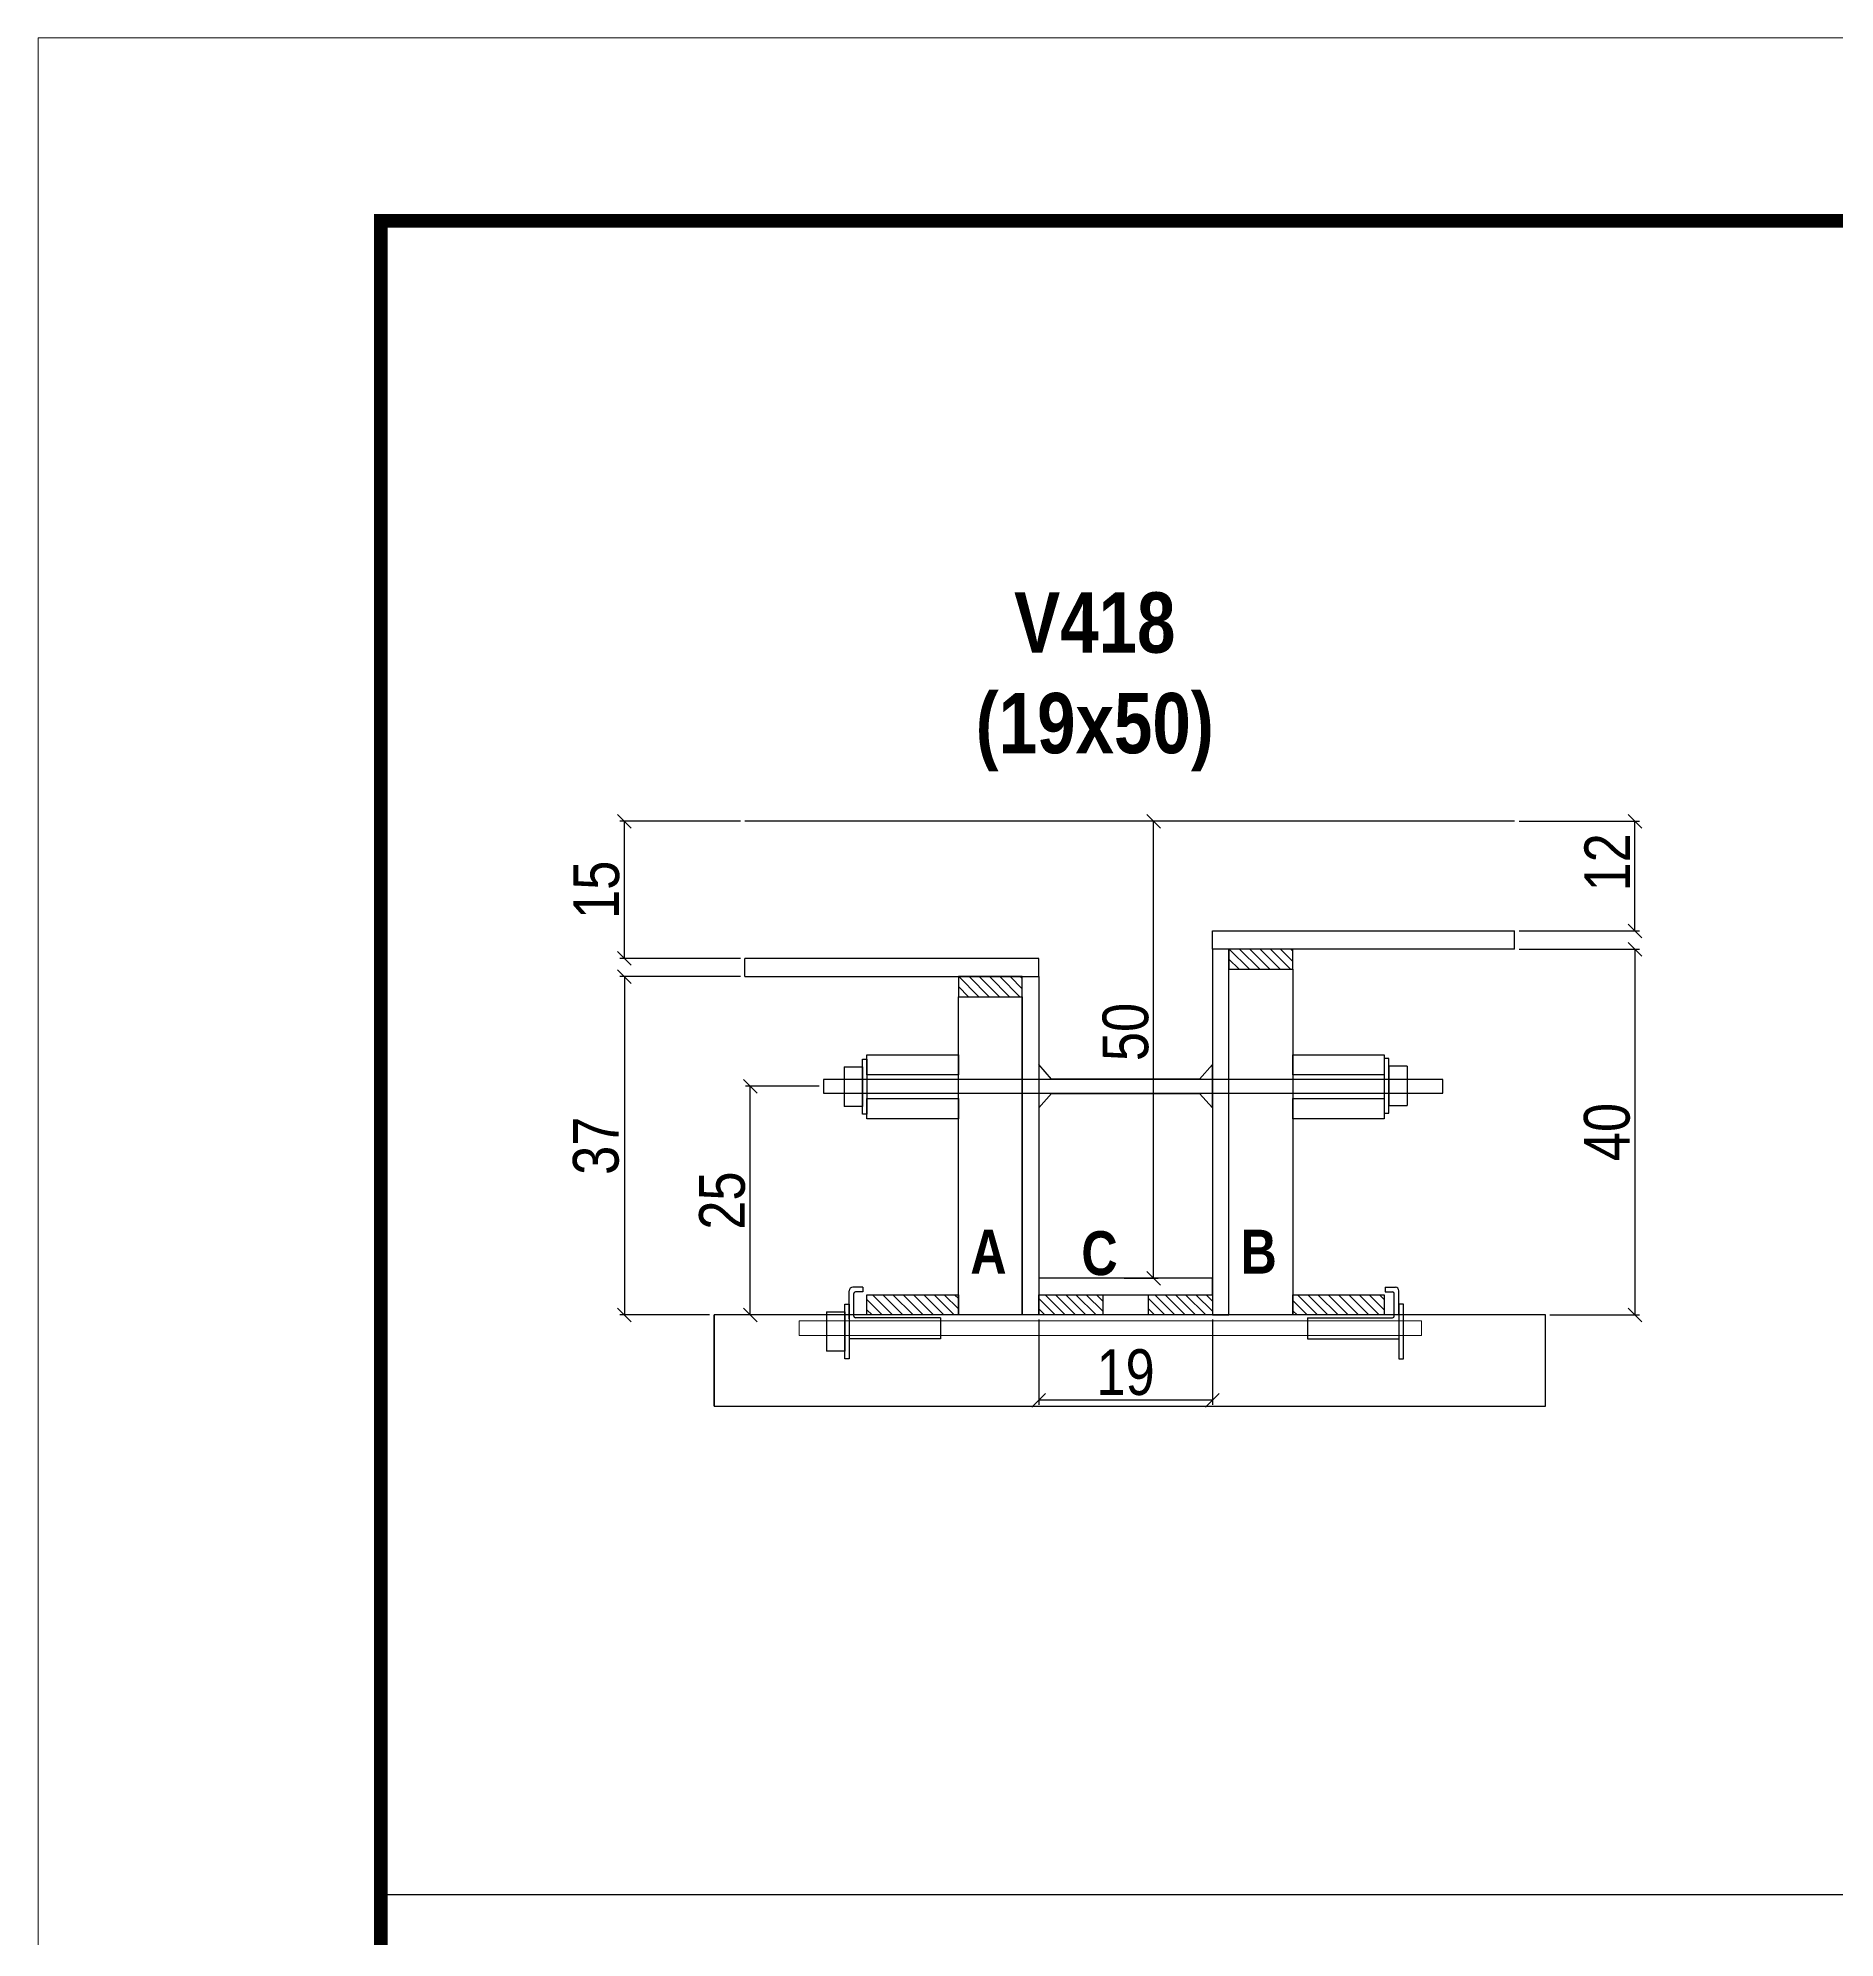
# Model space of a CAD drawing. Extents: x -3394 to 16474, y -5031 to 14397.
# Drawn here: x 9027.2 to 9420.4, y 10535.1 to 10950.8 of the extents above; entities that cross this region are included whole.
import ezdxf

# ---------------------------------------------------------------- set-up
doc = ezdxf.new("R2010")
doc.units = 0
doc.linetypes.add('DASHED', pattern=[0.75, 0.5, -0.25])
doc.layers.get('0').update_dxf_attribs({"linetype": 'CONTINUOUS'})
doc.layers.get('Defpoints').update_dxf_attribs({"linetype": 'CONTINUOUS'})
for name, color, linetype in [('1HACHURA MADEIRAS', 1, 'CONTINUOUS'), ('barrote', 251, 'CONTINUOUS'), ('COTA', 241, 'CONTINUOUS'), ('detalhes', 4, 'CONTINUOUS'), ('NOMENCLATURA', 7, 'CONTINUOUS'), ('Painéis', 200, 'CONTINUOUS'), ('presilha', 1, 'CONTINUOUS'), ('SARR_2.2x10', 60, 'CONTINUOUS'), ('SARR_2.2x7', 40, 'CONTINUOUS'), ('SARR_3.5x7', 81, 'CONTINUOUS'), ('Tubo de PVC', 51, 'CONTINUOUS')]:
    doc.layers.add(name, color=color, linetype=linetype)
for name, color, linetype, lineweight in [('CONCRETO', 251, 'CONTINUOUS', 25), ('Folhas', 255, 'CONTINUOUS', 9), ('SARRAFO DE PRESSAO', 251, 'DASHED', 9), ('SCO-___-LAJ', 2, 'CONTINUOUS', 0)]:
    doc.layers.add(name, color=color, linetype=linetype, lineweight=lineweight)
doc.styles.add('COTA TECNICA 2X', font='techl___.ttf', dxfattribs={"height": 10})
doc.styles.add('TECNICA', font='techb___.ttf', dxfattribs={"height": 10})
doc.dimstyles.new('SECAO', dxfattribs={"dimscale": 0.333333, "dimtxt": 5, "dimasz": 9, "dimexe": 3, "dimexo": 3, "dimgap": 3, "dimtad": 1, "dimdec": 1, "dimlfac": 0.5, "dimzin": 12, "dimdsep": 46, "dimtxsty": 'COTA TECNICA 2X', "dimblk1": 'OBLIQUE', "dimblk2": 'OBLIQUE', "dimsah": 1, "dimcen": 0.9, "dimclrd": 4, "dimclre": 4, "dimclrt": 240, "dimadec": 1, "dimazin": 3, "dimtfac": 1, "dimtdec": 1, "dimtmove": 0, "dimatfit": 3, "dimfxl": 1, "dimtolj": 1, "dimtzin": 12, "dimarcsym": 0})

# ---------------------------------------------------------------- blocks, each defined once
blk = doc.blocks.new('9999999999')
at = {"layer": 'Folhas'}
blk.add_lwpolyline([(98138.98, 34190.21), (99623.98, 34190.21), (99623.98, 35240.21), (98138.98, 35240.21)], close=True, dxfattribs=at)
at = {"layer": 'Folhas', "color": 30, "const_width": 3}
blk.add_lwpolyline([(98213.98, 34230.21), (99583.98, 34230.21), (99583.98, 35200.21), (98213.98, 35200.21)], close=True, dxfattribs=at)
blk = doc.blocks.new('_Oblique')
at = {"color": 0, "linetype": 'ByBlock', "lineweight": -2}
blk.add_line((-0.5, -0.5), (0.5, 0.5), dxfattribs=at)
blk = doc.blocks.new('*D548')
at = {"layer": 'COTA', "color": 4, "lineweight": -2, "transparency": 16777216}
for p, q in [((9246.19, 10670.47), (9246.19, 10651.79)), ((9284.19, 10670.47), (9284.19, 10651.79)), ((9284.19, 10652.79), (9246.19, 10652.79))]:
    blk.add_line(p, q, dxfattribs=at)
at = {"layer": 'Defpoints', "color": 0, "transparency": 16777216}
for p in [(9246.19, 10671.47), (9284.19, 10671.47), (9246.19, 10652.79)]:
    blk.add_point(p, dxfattribs=at)
at = {"layer": 'COTA', "color": 4, "lineweight": -2, "transparency": 16777216, "xscale": 3, "yscale": 3, "zscale": 3, "rotation": 180}
blk.add_blockref('_Oblique', (9246.19, 10652.79), dxfattribs=at)
at = {"layer": 'COTA', "color": 4, "lineweight": -2, "transparency": 16777216, "xscale": 3, "yscale": 3, "zscale": 3}
blk.add_blockref('_Oblique', (9284.19, 10652.79), dxfattribs=at)
at = {"layer": 'COTA', "color": 240, "transparency": 16777216, "insert": (9265.19, 10658.88), "char_height": 10, "attachment_point": 5, "style": 'COTA TECNICA 2X'}
blk.add_mtext('\\A1;19', dxfattribs=at)
blk = doc.blocks.new('PRESILHA METÁLICA 1')
at = {"layer": 'presilha'}
for p, q in [((7.5, 10.64), (7.5, 19.86)), ((12, 21), (8.64, 21)), ((9, 11.57), (9, 18.93)), ((12, 19.5), (9.57, 19.5)), ((12, 21), (12, 19.5)), ((0, 13), (6, 13)), ((0, 13), (0, 0)), ((6, 15.5), (7.5, 15.5)), ((6, -2.5), (6, 15.5)), ((6, 13), (6, 0)), ((7.5, 15.5), (7.5, -2.5)), ((37.5, 11), (9.57, 11)), ((37.5, 11), (37.5, 4.1)), ((6, 0), (0, 0)), ((37.5, 4.1), (7.5, 4.1)), ((7.5, -2.5), (6, -2.5))]:
    blk.add_line(p, q, dxfattribs=at)
for centre, radius, start, end in [((8.64, 19.86), 1.14, 90, 180), ((9.57, 18.93), 0.57, 90, 180), ((9.57, 11.57), 0.57, 180, 270)]:
    blk.add_arc(centre, radius, start, end, dxfattribs=at)
blk = doc.blocks.new('PRESILHA METÁLICA 2')
at = {"layer": 'presilha'}
for p, q in [((-5.25, 23.5), (-5.25, 22)), ((-5.25, 23.5), (-1.89, 23.5)), ((-5.25, 22), (-2.82, 22)), ((-2.25, 14.07), (-2.25, 21.43)), ((-0.75, 14.64), (-0.75, 22.36)), ((-30.75, 13.5), (-30.75, 6.6)), ((-30.75, 13.5), (-2.82, 13.5)), ((0.75, 18), (-0.75, 18)), ((-0.75, 18), (-0.75, 0)), ((0.75, 0), (0.75, 18)), ((-30.75, 6.6), (-0.75, 6.6)), ((-0.75, 0), (0.75, 0))]:
    blk.add_line(p, q, dxfattribs=at)
for centre, radius, start, end in [((-2.82, 21.43), 0.57, 0, 90), ((-1.89, 22.36), 1.14, 0, 90), ((-2.82, 14.07), 0.57, 270, 0)]:
    blk.add_arc(centre, radius, start, end, dxfattribs=at)
blk = doc.blocks.new('*D549')
at = {"layer": 'COTA', "color": 4, "lineweight": -2, "transparency": 16777216}
for p, q in [((9180.89, 10745.47), (9154.53, 10745.47)), ((9155.53, 10745.47), (9155.53, 10671.47)), ((9174.13, 10671.47), (9154.53, 10671.47))]:
    blk.add_line(p, q, dxfattribs=at)
at = {"layer": 'Defpoints', "color": 0, "transparency": 16777216}
for p in [(9181.89, 10745.47), (9155.53, 10671.47), (9175.13, 10671.47)]:
    blk.add_point(p, dxfattribs=at)
at = {"layer": 'COTA', "color": 4, "lineweight": -2, "transparency": 16777216, "xscale": 3, "yscale": 3, "zscale": 3}
for p, rotation in [((9155.53, 10745.47), 90), ((9155.53, 10671.47), 270)]:
    blk.add_blockref('_Oblique', p, dxfattribs=dict(at, rotation=rotation))
at = {"layer": 'COTA', "color": 240, "transparency": 16777216, "insert": (9149.32, 10708.47), "char_height": 10, "attachment_point": 5, "rotation": 90, "style": 'COTA TECNICA 2X'}
blk.add_mtext('\\A1;37', dxfattribs=at)
blk = doc.blocks.new('*D550')
at = {"layer": 'COTA', "color": 4, "lineweight": -2, "transparency": 16777216}
for p, q in [((9271.32, 10679.47), (9271.32, 10779.47)), ((9264.9, 10679.47), (9272.32, 10679.47))]:
    blk.add_line(p, q, dxfattribs=at)
at = {"layer": 'Defpoints', "color": 0, "transparency": 16777216}
for p in [(9271.32, 10779.47), (9271.32, 10779.47), (9263.9, 10679.47)]:
    blk.add_point(p, dxfattribs=at)
at = {"layer": 'COTA', "color": 4, "lineweight": -2, "transparency": 16777216, "xscale": 3, "yscale": 3, "zscale": 3}
for p, rotation in [((9271.32, 10779.47), 90), ((9271.32, 10679.47), 270)]:
    blk.add_blockref('_Oblique', p, dxfattribs=dict(at, rotation=rotation))
at = {"layer": 'COTA', "color": 240, "transparency": 16777216, "insert": (9265.21, 10733.36), "char_height": 10, "attachment_point": 5, "rotation": 90, "style": 'COTA TECNICA 2X'}
blk.add_mtext('\\A1;50', dxfattribs=at)
blk = doc.blocks.new('*D551')
at = {"layer": 'COTA', "color": 4, "lineweight": -2, "transparency": 16777216}
for p, q in [((9180.89, 10779.47), (9154.53, 10779.47)), ((9155.53, 10749.47), (9155.53, 10779.47)), ((9180.89, 10749.47), (9154.53, 10749.47))]:
    blk.add_line(p, q, dxfattribs=at)
at = {"layer": 'Defpoints', "color": 0, "transparency": 16777216}
for p in [(9155.53, 10779.47), (9181.89, 10779.47), (9181.89, 10749.47)]:
    blk.add_point(p, dxfattribs=at)
at = {"layer": 'COTA', "color": 4, "lineweight": -2, "transparency": 16777216, "xscale": 3, "yscale": 3, "zscale": 3}
for p, rotation in [((9155.53, 10779.47), 90), ((9155.53, 10749.47), 270)]:
    blk.add_blockref('_Oblique', p, dxfattribs=dict(at, rotation=rotation))
at = {"layer": 'COTA', "color": 240, "transparency": 16777216, "insert": (9149.43, 10764.47), "char_height": 10, "attachment_point": 5, "rotation": 90, "style": 'COTA TECNICA 2X'}
blk.add_mtext('\\A1;15', dxfattribs=at)
blk = doc.blocks.new('*D552')
at = {"layer": 'COTA', "color": 4, "lineweight": -2, "transparency": 16777216}
for p, q in [((9351.29, 10751.47), (9377.65, 10751.47)), ((9376.65, 10751.47), (9376.65, 10671.47)), ((9358.05, 10671.47), (9377.65, 10671.47))]:
    blk.add_line(p, q, dxfattribs=at)
at = {"layer": 'Defpoints', "color": 0, "transparency": 16777216}
for p in [(9350.29, 10751.47), (9357.05, 10671.47), (9376.65, 10671.47)]:
    blk.add_point(p, dxfattribs=at)
at = {"layer": 'COTA', "color": 4, "lineweight": -2, "transparency": 16777216, "xscale": 3, "yscale": 3, "zscale": 3}
for p, rotation in [((9376.65, 10751.47), 90), ((9376.65, 10671.47), 270)]:
    blk.add_blockref('_Oblique', p, dxfattribs=dict(at, rotation=rotation))
at = {"layer": 'COTA', "color": 240, "transparency": 16777216, "insert": (9370.54, 10711.47), "char_height": 10, "attachment_point": 5, "rotation": 90, "style": 'COTA TECNICA 2X'}
blk.add_mtext('\\A1;40', dxfattribs=at)
blk = doc.blocks.new('*D553')
at = {"layer": 'COTA', "color": 4, "lineweight": -2, "transparency": 16777216}
for p, q in [((9351.29, 10779.47), (9377.65, 10779.47)), ((9376.65, 10755.47), (9376.65, 10779.47)), ((9351.29, 10755.47), (9377.65, 10755.47))]:
    blk.add_line(p, q, dxfattribs=at)
at = {"layer": 'Defpoints', "color": 0, "transparency": 16777216}
for p in [(9350.29, 10779.47), (9376.65, 10779.47), (9350.29, 10755.47)]:
    blk.add_point(p, dxfattribs=at)
at = {"layer": 'COTA', "color": 4, "lineweight": -2, "transparency": 16777216, "xscale": 3, "yscale": 3, "zscale": 3}
for p, rotation in [((9376.65, 10779.47), 90), ((9376.65, 10755.47), 270)]:
    blk.add_blockref('_Oblique', p, dxfattribs=dict(at, rotation=rotation))
at = {"layer": 'COTA', "color": 240, "transparency": 16777216, "insert": (9370.59, 10770.47), "char_height": 10, "attachment_point": 5, "rotation": 90, "style": 'COTA TECNICA 2X'}
blk.add_mtext('\\A1;12', dxfattribs=at)
blk = doc.blocks.new('*D554')
at = {"layer": 'COTA', "color": 4, "lineweight": -2, "transparency": 16777216}
for p, q in [((9198.11, 10721.47), (9182.05, 10721.47)), ((9183.05, 10671.47), (9183.05, 10721.47)), ((9207.59, 10671.47), (9182.05, 10671.47))]:
    blk.add_line(p, q, dxfattribs=at)
at = {"layer": 'Defpoints', "color": 0, "transparency": 16777216}
for p in [(9183.05, 10721.47), (9199.11, 10721.47), (9208.59, 10671.47)]:
    blk.add_point(p, dxfattribs=at)
at = {"layer": 'COTA', "color": 4, "lineweight": -2, "transparency": 16777216, "xscale": 3, "yscale": 3, "zscale": 3}
for p, rotation in [((9183.05, 10721.47), 90), ((9183.05, 10671.47), 270)]:
    blk.add_blockref('_Oblique', p, dxfattribs=dict(at, rotation=rotation))
at = {"layer": 'COTA', "color": 240, "transparency": 16777216, "insert": (9176.94, 10696.47), "char_height": 10, "attachment_point": 5, "rotation": 90, "style": 'COTA TECNICA 2X'}
blk.add_mtext('\\A1;25', dxfattribs=at)

msp = doc.modelspace()

# ---------------------------------------------------------------- hatches: boundary and pattern name
at = {"layer": 'SARR_2.2x10'}
h = msp.add_hatch(dxfattribs=at)
h.set_pattern_fill('ANSI31', color=256, scale=0.5, angle=90)
h.set_pattern_definition([(135, (42306.4102, -112840.7009), (-1.122532015, -1.122532015), [])])
h.paths.add_polyline_path([(9208.59, 10675.87), (9208.59, 10671.47), (9228.59, 10671.47), (9228.59, 10675.87)])
h = msp.add_hatch(dxfattribs=at)
h.set_pattern_fill('ANSI31', color=256, scale=0.5, angle=90)
h.set_pattern_definition([(135, (42419.6102, -112840.7009), (-1.122532015, -1.122532015), [])])
h.paths.add_polyline_path([(9301.79, 10675.87), (9301.79, 10671.47), (9321.79, 10671.47), (9321.79, 10675.87)])
at = {"layer": 'SARR_2.2x7'}
h = msp.add_hatch(dxfattribs=at)
h.set_pattern_fill('ANSI31', color=256, scale=0.5, angle=90)
h.set_pattern_definition([(135, (42310.4102, -112765.1009), (-1.122532015, -1.122532015), [])])
h.paths.add_polyline_path([(9287.79, 10751.47), (9287.79, 10747.07), (9301.79, 10747.07), (9301.79, 10751.47)])
h = msp.add_hatch(dxfattribs=at)
h.set_pattern_fill('ANSI31', color=256, scale=0.5, angle=90)
h.set_pattern_definition([(135, (42251.2102, -112771.1009), (-1.122532015, -1.122532015), [])])
h.paths.add_polyline_path([(9228.59, 10745.47), (9228.59, 10741.07), (9242.59, 10741.07), (9242.59, 10745.47)])
h = msp.add_hatch(dxfattribs=at)
h.set_pattern_fill('ANSI31', color=256, scale=0.5, angle=90)
h.set_pattern_definition([(135, (42434.0102, -112840.7009), (-1.122532015, -1.122532015), [])])
h.paths.add_polyline_path([(9246.19, 10675.87), (9246.19, 10671.47), (9260.19, 10671.47), (9260.19, 10675.87)])
h = msp.add_hatch(dxfattribs=at)
h.set_pattern_fill('ANSI31', color=256, scale=0.5, angle=90)
h.set_pattern_definition([(135, (42458.0102, -112840.7009), (-1.122532015, -1.122532015), [])])
h.paths.add_polyline_path([(9270.19, 10675.87), (9270.19, 10671.47), (9284.19, 10671.47), (9284.19, 10675.87)])

# ---------------------------------------------------------------- linework, layer by layer
at = {"layer": '1HACHURA MADEIRAS', "elevation": 0}
for points in [[(9208.59, 10728.38), (9228.59, 10728.38), (9228.59, 10723.98), (9208.59, 10723.98)], [(9301.79, 10728.38), (9321.79, 10728.38), (9321.79, 10723.98), (9301.79, 10723.98)], [(9208.59, 10718.78), (9228.59, 10718.78), (9228.59, 10714.38), (9208.59, 10714.38)], [(9301.79, 10718.78), (9321.79, 10718.78), (9321.79, 10714.38), (9301.79, 10714.38)]]:
    msp.add_lwpolyline(points, close=True, dxfattribs=at)
at = {"layer": 'barrote', "elevation": 0}
msp.add_lwpolyline([(9175.13, 10651.47), (9357.05, 10651.47), (9357.05, 10671.47), (9175.13, 10671.47)], close=True, dxfattribs=at)
at = {"layer": 'CONCRETO', "linetype": 'Continuous'}
msp.add_line((9350.29, 10779.47), (9181.89, 10779.47), dxfattribs=at)
at = {"layer": 'COTA', "linetype": 'Continuous'}
msp.add_line((9102.21, 10544.66), (10472.21, 10544.66), dxfattribs=at)
at = {"layer": 'detalhes', "color": 250}
msp.add_line((9175.13, 10651.47), (9175.13, 10671.47), dxfattribs=at)
at = {"layer": 'Painéis', "linetype": 'Continuous'}
for p, q in [((9350.29, 10751.47), (9350.29, 10755.47)), ((9181.89, 10745.47), (9181.89, 10749.47))]:
    msp.add_line(p, q, dxfattribs=at)
at = {"layer": 'Painéis', "linetype": 'Continuous', "elevation": 0}
for points in [[(9350.29, 10751.47), (9284.19, 10751.47), (9284.19, 10755.47), (9350.29, 10755.47)], [(9181.89, 10745.47), (9246.19, 10745.47), (9246.19, 10749.47), (9181.89, 10749.47)]]:
    msp.add_lwpolyline(points, dxfattribs=at)
for points in [[(9287.79, 10671.47), (9287.79, 10751.47), (9284.19, 10751.47), (9284.19, 10671.47)], [(9242.59, 10671.47), (9242.59, 10745.47), (9246.19, 10745.47), (9246.19, 10671.47)], [(9284.19, 10679.47), (9246.19, 10679.47), (9246.19, 10675.87), (9284.19, 10675.87)]]:
    msp.add_lwpolyline(points, close=True, dxfattribs=at)
at = {"layer": 'presilha'}
for p, q in [((9203.59, 10725.71, 0), (9207.59, 10725.71, 0)), ((9203.59, 10725.71, 0), (9203.59, 10717.04, 0)), ((9207.59, 10727.38, 0), (9208.59, 10727.38, 0)), ((9207.59, 10715.38, 0), (9207.59, 10727.38, 0)), ((9207.59, 10725.71, 0), (9207.59, 10717.04, 0)), ((9208.59, 10727.38, 0), (9208.59, 10715.38, 0)), ((9322.79, 10727.57), (9321.79, 10727.57)), ((9321.79, 10727.57), (9321.79, 10715.57)), ((9322.79, 10715.57), (9322.79, 10727.57)), ((9326.79, 10725.9), (9322.79, 10725.9)), ((9322.79, 10725.9), (9322.79, 10717.24)), ((9326.79, 10725.9), (9326.79, 10717.24)), ((9207.59, 10717.04, 0), (9203.59, 10717.04, 0)), ((9322.79, 10717.24), (9326.79, 10717.24)), ((9208.59, 10715.38, 0), (9207.59, 10715.38, 0)), ((9321.79, 10715.57), (9322.79, 10715.57))]:
    msp.add_line(p, q, dxfattribs=at)
at = {"layer": 'presilha', "elevation": 0}
msp.add_lwpolyline([(9334.57, 10722.97), (9199.11, 10722.97), (9199.11, 10719.97), (9334.57, 10719.97)], close=True, dxfattribs=at)
at = {"layer": 'SARR_2.2x10', "elevation": 0}
for points in [[(9208.59, 10675.87), (9228.59, 10675.87), (9228.59, 10671.47), (9208.59, 10671.47)], [(9301.79, 10675.87), (9321.79, 10675.87), (9321.79, 10671.47), (9301.79, 10671.47)]]:
    msp.add_lwpolyline(points, close=True, dxfattribs=at)
at = {"layer": 'SARR_2.2x7', "elevation": 0}
for points in [[(9301.79, 10751.47), (9287.79, 10751.47), (9287.79, 10747.07), (9301.79, 10747.07)], [(9242.59, 10745.47), (9228.59, 10745.47), (9228.59, 10741.07), (9242.59, 10741.07)], [(9246.19, 10675.87), (9260.19, 10675.87), (9260.19, 10671.47), (9246.19, 10671.47)], [(9270.19, 10675.87), (9284.19, 10675.87), (9284.19, 10671.47), (9270.19, 10671.47)]]:
    msp.add_lwpolyline(points, close=True, dxfattribs=at)
at = {"layer": 'SARR_3.5x7', "elevation": 0}
for points in [[(9287.79, 10747.07), (9301.79, 10747.07), (9301.79, 10671.47), (9287.79, 10671.47)], [(9228.59, 10741.07), (9242.59, 10741.07), (9242.59, 10671.47), (9228.59, 10671.47)]]:
    msp.add_lwpolyline(points, close=True, dxfattribs=at)
at = {"layer": 'SCO-___-LAJ', "color": 1, "elevation": 0}
msp.add_lwpolyline([(9193.73, 10670.14), (9329.9, 10670.14), (9329.9, 10666.94), (9193.73, 10666.94)], close=True, dxfattribs=at)
at = {"layer": 'Tubo de PVC', "elevation": 0}
msp.add_lwpolyline([(9246.19, 10726.21), (9246.19, 10716.73), (9248.99, 10719.88), (9281.39, 10719.88), (9284.19, 10716.73), (9284.19, 10726.21), (9281.39, 10723.06), (9248.99, 10723.06)], close=True, dxfattribs=at)

# ---------------------------------------------------------------- block references
at = {"layer": 'presilha', "xscale": 0.6666666666666666, "yscale": 0.6666666666666666, "zscale": 0.6666666666666666}
for name, p in [('PRESILHA METÁLICA 1', (9199.72, 10663.5)), ('PRESILHA METÁLICA 2', (9325.47, 10661.84))]:
    msp.add_blockref(name, p, dxfattribs=at)
at = {"layer": 'SARRAFO DE PRESSAO', "color": 6, "linetype": 'ByBlock'}
msp.add_blockref('9999999999', (-89111.77, -24289.38), dxfattribs=at)

# ---------------------------------------------------------------- texts
at = {"layer": 'detalhes', "style": 'TECNICA'}
for s, p in [('A', (9231.21, 10680.49)), ('C', (9255.51, 10680.17)), ('B', (9290.34, 10680.49))]:
    msp.add_text(s, height=9.6, dxfattribs=at).set_placement(p)
at = {"layer": 'NOMENCLATURA', "insert": (9258.44, 10829.54), "char_height": 13.2, "attachment_point": 2, "style": 'TECNICA'}
msp.add_mtext_dynamic_manual_height_columns('V418\\P(19x50)', width=13.2, gutter_width=1, heights=[0], dxfattribs=at)

# ---------------------------------------------------------------- dimensions: what is measured, and where the dimension line sits
at = {"layer": 'COTA'}
for base, p1, p2, angle, picture, middle in [((9155.53, 10779.47), (9181.89, 10749.47), (9181.89, 10779.47), 90, '*D551', (9155.53, 10764.47)), ((9271.32, 10779.47), (9263.9, 10679.47), (9271.32, 10779.47), 90, '*D550', (9271.32, 10733.36)), ((9376.65, 10779.47), (9350.29, 10755.47), (9350.29, 10779.47), 90, '*D553', (9376.65, 10770.47)), ((9246.19, 10652.79, 0), (9284.19, 10671.47), (9246.19, 10671.47), 180, '*D548', (9265.19, 10652.79, 0))]:
    dim = msp.add_linear_dim(base=base, p1=p1, p2=p2, angle=angle, dimstyle='SECAO', dxfattribs=at)
    dim.commit()
    dim.dimension.update_dxf_attribs({"geometry": picture, "text_midpoint": middle, "dimtype": 160})
for base, p1, p2, picture, middle in [((9376.65, 10671.47), (9350.29, 10751.47), (9357.05, 10671.47), '*D552', (9370.54, 10711.47)), ((9155.53, 10671.47), (9181.89, 10745.47), (9175.13, 10671.47), '*D549', (9149.32, 10708.47)), ((9183.05, 10721.47), (9208.59, 10671.47), (9199.11, 10721.47), '*D554', (9176.94, 10696.47))]:
    dim = msp.add_linear_dim(base=base, p1=p1, p2=p2, angle=90, dimstyle='SECAO', dxfattribs=at)
    dim.commit()
    dim.dimension.update_dxf_attribs({"geometry": picture, "text_midpoint": middle})

doc.saveas('drawing.dxf')
